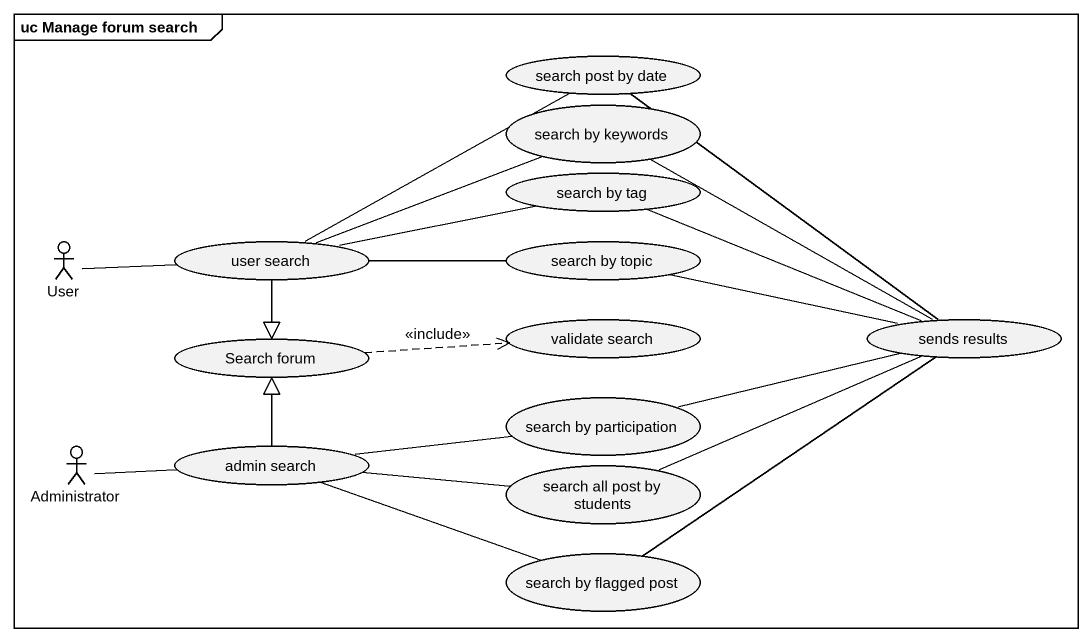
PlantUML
@startuml
mainframe uc Manage forum search
usecase "search post by date" as search_post_by_date
usecase "search by keywords" as search_by_keywords
usecase "search by tag" as search_by_tag
actor User
usecase "user search" as user_search
usecase "search by topic" as search_by_topic
usecase "validate search" as validate_search
usecase "sends results" as sends_results
usecase "Search forum" as Search_forum
usecase "search by participation" as search_by_participation
actor Administrator
usecase "admin search" as admin_search
usecase "search all post by students" as search_all_post_by_students
usecase "search by flagged post" as search_by_flagged_post
search_post_by_date -- sends_results
search_by_keywords -right- sends_results
search_by_tag -right- sends_results
User -right- user_search
user_search -right- search_post_by_date
user_search -right- search_by_keywords
user_search -right- search_by_tag
user_search -right- search_by_topic
user_search --|> Search_forum
search_by_topic -right- sends_results
Search_forum .right.> validate_search : <<include>>
search_by_participation -right- sends_results
Administrator -right- admin_search
admin_search -up-|> Search_forum
admin_search -right- search_by_participation
admin_search -right- search_all_post_by_students
admin_search -right- search_by_flagged_post
search_all_post_by_students -right- sends_results
search_by_flagged_post -up- sends_results
@enduml
